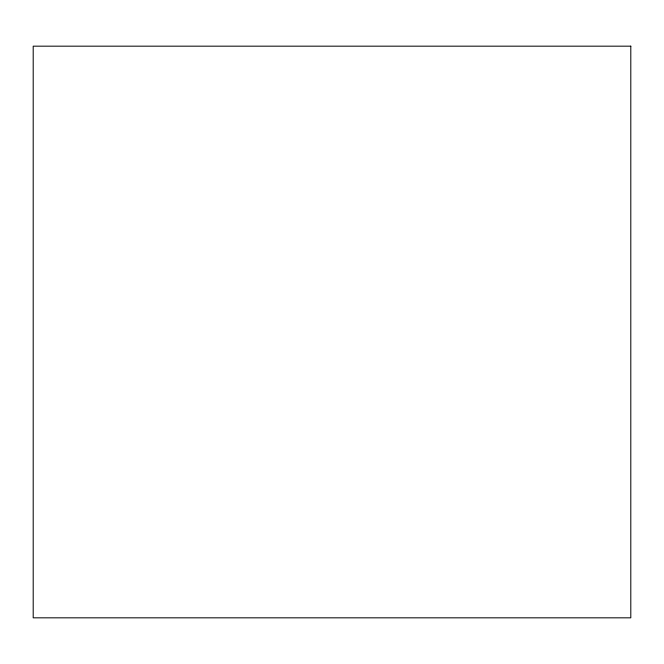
<?xml version="1.0" encoding="UTF-8"?>
<svg xmlns="http://www.w3.org/2000/svg" width="664" height="664" viewBox="0 0 664 664"><rect width="100%" height="100%" fill="white"/><g stroke="black" fill="none" stroke-linecap="round" stroke-linejoin="round"><path stroke-width="1" d="M630.8 46.173L33.2 46.173L33.2 617.827L630.8 617.827L630.8 46.173"/></g></svg>
